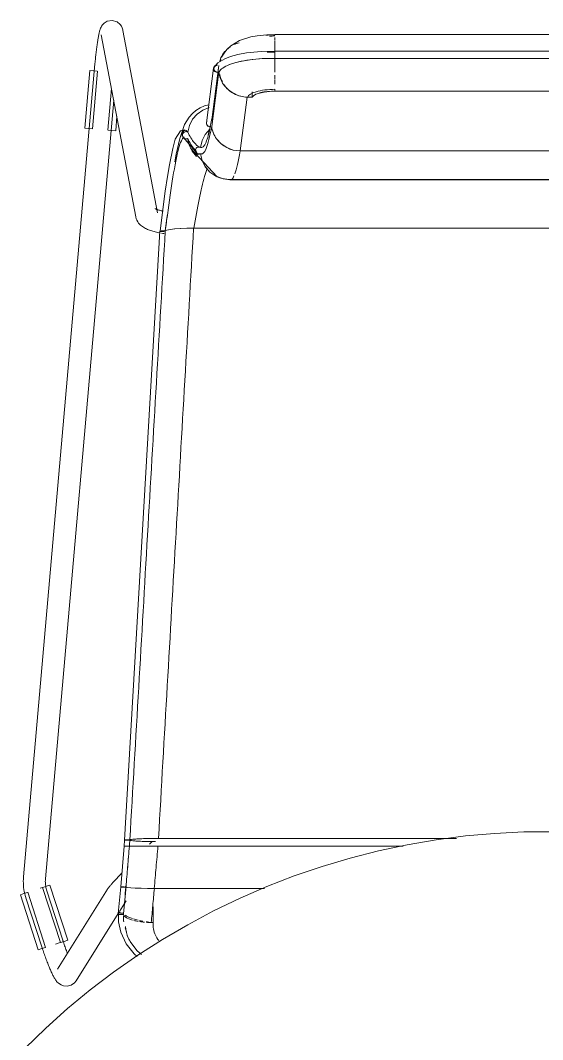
# Model space of a CAD drawing. Header units: millimetres. Extents: x 155927 to 317870, y -36033 to 97293.
# Drawn here: x 212593 to 212878, y 12593 to 13148 of the extents above; entities that cross this region are included whole.
import ezdxf

# ---------------------------------------------------------------- set-up
doc = ezdxf.new("R2010")
doc.units = ezdxf.units.MM
doc.header["$MEASUREMENT"] = 0
doc.layers.add('I-FURN', color=8, linetype='CONTINUOUS', lineweight=9)

msp = doc.modelspace()

# ---------------------------------------------------------------- linework, layer by layer
at = {"layer": 'I-FURN'}
for p, q in [((212640.38, 13147.8), (212638.73, 13146.75)), ((212643.14, 13148.28), (212640.38, 13147.8)), ((212645.89, 13147.45), (212643.14, 13148.28)), ((212645.89, 13147.45), (212647.47, 13146.12)), ((212636.21, 13142.08), (212636.11, 13141.67)), ((212636.32, 13142.48), (212636.21, 13142.08)), ((212636.44, 13142.88), (212636.32, 13142.48)), ((212636.56, 13143.28), (212636.44, 13142.88)), ((212636.7, 13143.68), (212636.56, 13143.28)), ((212636.87, 13144.11), (212636.7, 13143.68)), ((212637.09, 13144.58), (212636.87, 13144.11)), ((212637.39, 13145.14), (212637.09, 13144.58)), ((212637.87, 13145.85), (212637.39, 13145.14)), ((212638.73, 13146.75), (212637.87, 13145.85)), ((212647.47, 13146.12), (212648.21, 13145.04)), ((212648.21, 13145.04), (212648.59, 13144.24)), ((212648.59, 13144.24), (212648.8, 13143.62)), ((212648.8, 13143.62), (212648.94, 13143.1)), ((212648.94, 13143.1), (212649.03, 13142.69)), ((212667.84, 13043.4), (212649.03, 13142.69)), ((212635.16, 13136.61), (212635.07, 13136.01)), ((212635.25, 13137.2), (212635.16, 13136.61)), ((212635.34, 13137.77), (212635.25, 13137.2)), ((212635.44, 13138.32), (212635.34, 13137.77)), ((212635.53, 13138.85), (212635.44, 13138.32)), ((212635.62, 13139.37), (212635.53, 13138.85)), ((212635.72, 13139.86), (212635.62, 13139.37)), ((212635.81, 13140.34), (212635.72, 13139.86)), ((212635.91, 13140.8), (212635.81, 13140.34)), ((212636.01, 13141.24), (212635.91, 13140.8)), ((212636.11, 13141.67), (212636.01, 13141.24)), ((212637.24, 13140.45), (212656.05, 13041.16)), ((212707.84, 13134.36), (212712.56, 13137.23)), ((212712.56, 13137.23), (212718.71, 13139.25)), ((212718.71, 13139.25), (212722.21, 13139.9)), ((212722.21, 13139.9), (212727.42, 13140.42)), ((212727.42, 13140.42), (212731.93, 13140.5)), ((212731.93, 13140.5), (212731.93, 13140.33)), ((213026.79, 13140.5), (212731.93, 13140.5)), ((212731.93, 13140.2), (212731.93, 13140.48)), ((212731.93, 13137.26), (212731.93, 13139.01)), ((212731.93, 13134.4), (212731.93, 13136.98)), ((212634.45, 13131.38), (212634.37, 13130.67)), ((212634.54, 13132.08), (212634.45, 13131.38)), ((212634.62, 13132.77), (212634.54, 13132.08)), ((212634.71, 13133.44), (212634.62, 13132.77)), ((212634.8, 13134.11), (212634.71, 13133.44)), ((212634.89, 13134.76), (212634.8, 13134.11)), ((212634.98, 13135.39), (212634.89, 13134.76)), ((212635.07, 13136.01), (212634.98, 13135.39)), ((212704.2, 13130.45), (212705.87, 13132.52)), ((212705.87, 13132.52), (212707.84, 13134.36)), ((212716.49, 13130.52), (212724.37, 13131.32)), ((212724.37, 13131.32), (212731.93, 13131.46)), ((212731.93, 13134.24), (212731.93, 13131.22)), ((212731.93, 13131.22), (212731.93, 13134.23)), ((213026.79, 13131.46), (212731.93, 13131.46)), ((212731.93, 13127.51), (212731.93, 13131.46)), ((212731.93, 13131.46), (212731.93, 13131.39)), ((212731.93, 13131.39), (212731.93, 13131.2)), ((212731.93, 13131.2), (212731.93, 13130.89)), ((212731.93, 13130.89), (212731.93, 13130.5)), ((212633.84, 13125.51), (212633.77, 13124.76)), ((212633.91, 13126.26), (212633.84, 13125.51)), ((212633.98, 13127.01), (212633.91, 13126.26)), ((212634.06, 13127.76), (212633.98, 13127.01)), ((212634.13, 13128.49), (212634.06, 13127.76)), ((212634.21, 13129.23), (212634.13, 13128.49)), ((212634.29, 13129.95), (212634.21, 13129.23)), ((212634.37, 13130.67), (212634.29, 13129.95)), ((212700.73, 13125.08), (212704.56, 13127.38)), ((212702.86, 13128.18), (212704.2, 13130.45)), ((212704.56, 13127.38), (212707.73, 13128.57)), ((212707.73, 13128.57), (212711.77, 13129.65)), ((212710.6, 13125.3), (212707.78, 13124.43)), ((212714.1, 13126.11), (212710.6, 13125.3)), ((212711.77, 13129.65), (212716.49, 13130.52)), ((212719.54, 13126.94), (212714.1, 13126.11)), ((212725.52, 13127.41), (212719.54, 13126.94)), ((212731.93, 13127.5), (212725.52, 13127.41)), ((212731.93, 13130.5), (212731.93, 13130.05)), ((212731.93, 13130.05), (212731.93, 13129.56)), ((212731.93, 13129.56), (212731.93, 13129.06)), ((212731.93, 13129.06), (212731.93, 13128.58)), ((212731.93, 13128.58), (212731.93, 13128.17)), ((212731.93, 13128.17), (212731.93, 13127.84)), ((212731.93, 13127.84), (212731.93, 13127.61)), ((212731.93, 13127.61), (212731.93, 13127.51)), ((212731.93, 13127.53), (212731.93, 13123.72)), ((212731.93, 13123.72), (212731.93, 13127.53)), ((212731.93, 13127.5), (213026.79, 13127.5)), ((212633.76, 13124.6), (212594.81, 12681.28)), ((212628.18, 13089.59), (212630.94, 13121)), ((212630.94, 13121), (212632.99, 13120.82)), ((212632.42, 13089.21), (212635.18, 13120.62)), ((212632.99, 13120.82), (212635.05, 13120.64)), ((212633.77, 13124.76), (212633.76, 13124.6)), ((212694.63, 13092.42), (212698.48, 13122.19)), ((212697.46, 13090.51), (212701.3, 13120.21)), ((212697.48, 13094.06), (212701.32, 13123.75)), ((212698.84, 13122.69), (212700.73, 13125.08)), ((212700.55, 13117.78), (212701.17, 13122.56)), ((212707.78, 13124.43), (212707.26, 13124.24)), ((212731.93, 13119.97), (212731.93, 13123.52)), ((212731.93, 13116.5), (212731.93, 13118.34)), ((212731.93, 13113.51), (212731.93, 13115.98)), ((212642.85, 13111.08), (212640.86, 13088.47)), ((212719.58, 13109.35), (212719.58, 13106.34)), ((212721.57, 13107.99), (212723.55, 13108.66)), ((212723.55, 13108.66), (212726.05, 13109.17)), ((212726.05, 13109.17), (212728.9, 13109.49)), ((212728.9, 13109.49), (212731.93, 13109.6)), ((213026.79, 13109.66), (212731.93, 13109.66)), ((212731.93, 13109.6), (213026.79, 13109.6)), ((212606.76, 12680.23), (212644.06, 13104.73)), ((212713, 13077.13), (212716.86, 13106.41)), ((212716.86, 13106.41), (212719.58, 13106.34)), ((212719.58, 13106.34), (212720.22, 13107.2)), ((212720.22, 13107.2), (212721.57, 13107.99)), ((212686.89, 13097.52), (212685.15, 13095.56)), ((212688.87, 13099.2), (212686.89, 13097.52)), ((212691.07, 13100.58), (212688.87, 13099.2)), ((212692.57, 13099.35), (212689.48, 13097.18)), ((212693.43, 13101.61), (212691.07, 13100.58)), ((212696.08, 13100.75), (212692.57, 13099.35)), ((212695.94, 13102.27), (212693.43, 13101.61)), ((212645.09, 13088.1), (212645.79, 13095.99)), ((212685.15, 13095.56), (212682.65, 13091.44)), ((212687, 13094.35), (212685.26, 13091.03)), ((212689.48, 13097.18), (212687, 13094.35)), ((212694.68, 13092.65), (212694.61, 13092.18)), ((212694.61, 13092.18), (212694.68, 13091.71)), ((212694.87, 13093.09), (212694.68, 13092.65)), ((212696.23, 13088.55), (212697.6, 13094.84)), ((212630.23, 13089.41), (212628.18, 13089.59)), ((212632.29, 13089.22), (212630.23, 13089.41)), ((212643.05, 13088.28), (212640.99, 13088.46)), ((212645.09, 13088.1), (212643.05, 13088.28)), ((212677.58, 13083.45), (212680.35, 13088.09)), ((212682.65, 13091.44), (212679.98, 13083.82)), ((212680.35, 13088.09), (212682.54, 13088.62)), ((212681.75, 13086.64), (212681.55, 13086.18)), ((212681.56, 13086.18), (212681.75, 13086.64)), ((212681.75, 13086.64), (212682.05, 13087.03)), ((212682.05, 13087.03), (212681.75, 13086.64)), ((212682.05, 13087.03), (212682.44, 13087.34)), ((212682.44, 13087.34), (212682.05, 13087.03)), ((212682.44, 13087.34), (212682.9, 13087.53)), ((212682.89, 13087.53), (212682.44, 13087.34)), ((212682.54, 13088.62), (212683.45, 13088.32)), ((212683.39, 13087.61), (212682.89, 13087.53)), ((212682.9, 13087.53), (212683.39, 13087.61)), ((212683.39, 13087.61), (212683.89, 13087.56)), ((212683.89, 13087.57), (212683.39, 13087.61)), ((212684.36, 13087.4), (212683.89, 13087.57)), ((212683.89, 13087.56), (212684.36, 13087.4)), ((212685.26, 13091.03), (212684.36, 13087.4)), ((212696.47, 13089.02), (212693.96, 13086.14)), ((212694.68, 13091.71), (212694.87, 13091.27)), ((212694.87, 13091.27), (212695.16, 13090.89)), ((212695.16, 13090.89), (212695.55, 13090.59)), ((212695.47, 13086.11), (212696.23, 13088.55)), ((212695.55, 13090.59), (212696, 13090.4)), ((212696, 13090.4), (212696.49, 13090.32)), ((212696.49, 13090.32), (212696.99, 13090.35)), ((212676.17, 13078.45), (212677.58, 13083.45)), ((212679.98, 13083.82), (212678.09, 13075.3)), ((212681.48, 13085.7), (212681.56, 13086.18)), ((212681.55, 13086.18), (212681.48, 13085.7)), ((212681.54, 13085.21), (212681.48, 13085.7)), ((212681.48, 13085.7), (212681.54, 13085.21)), ((212681.73, 13084.75), (212681.54, 13085.21)), ((212681.54, 13085.21), (212681.72, 13084.75)), ((212681.68, 13084.84), (212689.8, 13075.42)), ((212681.83, 13084.57), (212681.71, 13084.79)), ((212681.72, 13084.75), (212682.01, 13084.35)), ((212682.01, 13084.35), (212681.73, 13084.75)), ((212682.39, 13084.03), (212682.01, 13084.35)), ((212682.01, 13084.35), (212682.39, 13084.03)), ((212682.84, 13083.83), (212682.39, 13084.03)), ((212682.39, 13084.03), (212682.84, 13083.82)), ((212683.33, 13083.74), (212682.84, 13083.83)), ((212682.84, 13083.82), (212683.33, 13083.73)), ((212683.83, 13083.77), (212683.33, 13083.74)), ((212683.33, 13083.73), (212683.83, 13083.76)), ((212684.31, 13083.92), (212683.83, 13083.77)), ((212683.83, 13083.76), (212684.31, 13083.91)), ((212685.1, 13080.3), (212684.31, 13083.92)), ((212684.31, 13083.91), (212685.09, 13080.3)), ((212692.21, 13082.75), (212691.32, 13079.03)), ((212693.96, 13086.14), (212692.21, 13082.75)), ((212700.09, 13083.75), (212702.57, 13081)), ((212702.57, 13081), (212705.69, 13078.93)), ((212674.37, 13069.44), (212676.17, 13078.45)), ((212678.09, 13075.3), (212677.35, 13071.23)), ((212685.09, 13080.3), (212686.73, 13076.98)), ((212686.74, 13076.98), (212685.1, 13080.3)), ((212685.79, 13078.65), (212700.39, 13062.95)), ((212686.73, 13076.98), (212689.13, 13074.14)), ((212689.13, 13074.14), (212686.74, 13076.98)), ((212688.54, 13077.77), (212688.47, 13077.28)), ((212688.47, 13077.28), (212688.54, 13076.79)), ((212688.48, 13077.28), (212688.54, 13077.77)), ((212688.54, 13076.79), (212688.48, 13077.28)), ((212688.54, 13077.77), (212688.73, 13078.23)), ((212688.73, 13078.23), (212688.54, 13077.77)), ((212688.73, 13076.33), (212688.54, 13076.79)), ((212688.54, 13076.79), (212688.73, 13076.33)), ((212688.73, 13078.23), (212689.03, 13078.63)), ((212689.02, 13078.63), (212688.73, 13078.23)), ((212689.03, 13075.93), (212688.73, 13076.33)), ((212688.73, 13076.33), (212689.02, 13075.92)), ((212689.41, 13078.95), (212689.02, 13078.63)), ((212689.02, 13075.92), (212689.41, 13075.61)), ((212689.03, 13078.63), (212689.41, 13078.95)), ((212689.41, 13075.61), (212689.03, 13075.93)), ((212689.41, 13078.95), (212689.86, 13079.15)), ((212689.86, 13079.15), (212689.41, 13078.95)), ((212689.86, 13075.41), (212689.41, 13075.61)), ((212689.41, 13075.61), (212689.86, 13075.41)), ((212689.5, 13075.56), (212692.38, 13075.51)), ((212689.86, 13079.15), (212690.35, 13079.23)), ((212690.35, 13079.23), (212689.86, 13079.15)), ((212690.35, 13075.33), (212689.86, 13075.41)), ((212689.86, 13075.41), (212690.35, 13075.32)), ((212690.35, 13079.23), (212690.85, 13079.19)), ((212690.85, 13079.19), (212690.35, 13079.23)), ((212690.85, 13075.37), (212690.35, 13075.33)), ((212690.35, 13075.32), (212690.85, 13075.36)), ((212690.64, 13079.32), (212691.07, 13079.13)), ((212690.85, 13079.19), (212691.32, 13079.03)), ((212691.32, 13079.03), (212690.85, 13079.19)), ((212691.32, 13075.53), (212690.85, 13075.37)), ((212690.85, 13075.36), (212691.32, 13075.52)), ((212691.32, 13075.52), (212692.21, 13071.81)), ((212705.69, 13078.93), (212709.23, 13077.61)), ((212709.23, 13077.61), (212713, 13077.13)), ((213045.72, 13077.13), (212713, 13077.13)), ((212713, 13077.13), (213045.72, 13077.13)), ((212692.23, 13071.75), (212693.96, 13068.42)), ((212693.97, 13068.42), (212692.24, 13071.75)), ((212673.34, 13063.12), (212674.37, 13069.44)), ((212693.96, 13068.42), (212696.47, 13065.54)), ((212696.47, 13065.55), (212693.97, 13068.42)), ((212699.61, 13063.38), (212696.47, 13065.55)), ((212696.47, 13065.54), (212699.61, 13063.37)), ((212672.15, 13055.1), (212673.34, 13063.12)), ((212699.29, 13063.55), (212703.76, 13061.82)), ((212703.18, 13062.01), (212699.61, 13063.38)), ((212699.61, 13063.37), (212703.18, 13062.01)), ((212700.39, 13062.95), (212702.32, 13062.25)), ((212706.97, 13061.54), (212703.18, 13062.01)), ((212703.18, 13062.01), (212706.97, 13061.53)), ((212703.76, 13061.82), (212707.51, 13061.38)), ((213051.75, 13061.53), (212706.97, 13061.53)), ((212706.97, 13061.53), (213051.75, 13061.53)), ((212707.5, 13061.38), (213012.3, 13061.38)), ((212670.8, 13045.17), (212672.15, 13055.1)), ((212666.62, 13045.63), (212666.65, 13045.61)), ((212666.65, 13045.61), (212666.72, 13045.57)), ((212666.72, 13045.57), (212666.81, 13045.52)), ((212666.81, 13045.52), (212666.96, 13045.45)), ((212666.96, 13045.45), (212667.15, 13045.36)), ((212667.15, 13045.36), (212667.39, 13045.26)), ((212667.39, 13045.26), (212667.65, 13045.16)), ((212667.65, 13045.16), (212667.96, 13045.06)), ((212667.96, 13045.06), (212668.29, 13044.95)), ((212668.29, 13044.95), (212668.66, 13044.84)), ((212668.66, 13044.84), (212669.05, 13044.73)), ((212669.05, 13044.73), (212669.47, 13044.63)), ((212669.25, 13033.32), (212670.8, 13045.17)), ((212669.47, 13044.63), (212669.92, 13044.52)), ((212669.92, 13044.52), (212670.39, 13044.42)), ((212670.39, 13044.42), (212670.88, 13044.32)), ((212656.05, 13041.16), (212656.31, 13040.17)), ((212656.31, 13040.17), (212656.67, 13039.28)), ((212656.67, 13039.28), (212657.11, 13038.49)), ((212657.11, 13038.49), (212657.59, 13037.8)), ((212657.59, 13037.8), (212658.1, 13037.2)), ((212658.1, 13037.2), (212658.63, 13036.69)), ((212658.63, 13036.69), (212659.16, 13036.23)), ((212669.24, 13033.31), (212649.96, 12701.41)), ((212659.16, 13036.23), (212659.69, 13035.83)), ((212659.69, 13035.83), (212660.22, 13035.47)), ((212660.22, 13035.47), (212660.76, 13035.15)), ((212660.76, 13035.15), (212661.3, 13034.86)), ((212661.3, 13034.86), (212661.85, 13034.59)), ((212661.85, 13034.59), (212662.41, 13034.33)), ((212662.41, 13034.33), (212662.98, 13034.1)), ((212662.98, 13034.1), (212663.56, 13033.88)), ((212663.56, 13033.88), (212664.16, 13033.67)), ((212664.16, 13033.67), (212664.76, 13033.48)), ((212664.76, 13033.48), (212665.38, 13033.3)), ((212665.38, 13033.3), (212666.01, 13033.12)), ((212666.01, 13033.12), (212666.65, 13032.96)), ((212666.65, 13032.96), (212667.31, 13032.81)), ((212667.31, 13032.81), (212667.97, 13032.67)), ((212667.97, 13032.67), (212668.65, 13032.53)), ((212668.65, 13032.53), (212669.35, 13032.41)), ((212669.24, 13033.32), (212669.31, 13033.37)), ((212669.3, 13033.26), (212669.24, 13033.31)), ((212669.32, 13033.37), (212669.25, 13033.32)), ((212669.25, 13033.32), (212669.31, 13033.26)), ((212669.49, 13033.21), (212669.3, 13033.26)), ((212669.31, 13033.37), (212669.51, 13033.42)), ((212669.31, 13033.26), (212669.49, 13033.21)), ((212669.51, 13033.42), (212669.32, 13033.37)), ((212669.49, 13033.21), (212669.78, 13033.17)), ((212669.78, 13033.17), (212669.49, 13033.21)), ((212669.81, 13033.46), (212669.51, 13033.42)), ((212669.51, 13033.42), (212669.81, 13033.46)), ((212669.78, 13033.17), (212670.16, 13033.13)), ((212670.16, 13033.13), (212669.78, 13033.17)), ((212670.19, 13033.5), (212669.81, 13033.46)), ((212669.81, 13033.46), (212670.19, 13033.5)), ((212670.05, 13032.29), (212670.77, 13032.18)), ((212670.16, 13033.13), (212670.61, 13033.11)), ((212670.61, 13033.11), (212670.16, 13033.13)), ((212670.65, 13033.52), (212670.19, 13033.5)), ((212670.19, 13033.5), (212670.65, 13033.52)), ((212670.61, 13033.11), (212671.1, 13033.1)), ((212671.1, 13033.1), (212670.61, 13033.11)), ((212671.14, 13033.53), (212670.65, 13033.52)), ((212670.65, 13033.52), (212671.14, 13033.53)), ((212670.77, 13032.18), (212671.49, 13032.08)), ((212671.1, 13033.1), (212671.6, 13033.1)), ((212671.6, 13033.1), (212671.1, 13033.1)), ((212671.64, 13033.52), (212671.14, 13033.53)), ((212671.14, 13033.53), (212671.64, 13033.52)), ((212672.11, 13033.5), (212671.64, 13033.52)), ((212671.64, 13033.52), (212672.11, 13033.5)), ((212672.11, 13033.5), (212673.01, 13033.9)), ((212673.01, 13033.9), (212672.11, 13033.5)), ((212673.01, 13033.9), (212674.75, 13034.27)), ((212674.76, 13034.27), (212673.01, 13033.9)), ((212674.76, 13034.27), (212677.22, 13034.58)), ((212677.25, 13034.58), (212674.76, 13034.27)), ((212677.25, 13034.58), (212680.31, 13034.82)), ((212680.36, 13034.82), (212677.25, 13034.58)), ((212680.35, 13034.82), (212683.83, 13034.97)), ((212683.89, 13034.97), (212680.36, 13034.82)), ((212683.89, 13034.97), (212687.58, 13035.03)), ((212687.66, 13035.03), (212683.89, 13034.97)), ((213071.06, 13035.03), (212687.66, 13035.03)), ((212687.66, 13035.03), (213071.06, 13035.03)), ((212835.77, 12703.61), (212819.9, 12701.55)), ((212851.7, 12705.04), (212835.77, 12703.61)), ((212867.68, 12705.83), (212851.7, 12705.04)), ((212883.68, 12705.97), (212867.68, 12705.83)), ((212649.68, 12698.05), (212647.86, 12675.85)), ((212649.68, 12698.05), (212649.95, 12701.41)), ((212649.75, 12698.05), (212649.68, 12698.05)), ((212649.68, 12698.05), (212649.75, 12698.05)), ((212649.75, 12698.05), (212649.68, 12698.05)), ((212649.68, 12698.05), (212649.74, 12698.05)), ((212649.93, 12698.04), (212650.23, 12698.04)), ((212650.23, 12698.04), (212649.94, 12698.04)), ((212650.02, 12701.43), (212649.96, 12701.41)), ((212649.96, 12701.41), (212650.02, 12701.38)), ((212650.21, 12701.46), (212650.02, 12701.43)), ((212650.02, 12701.38), (212650.21, 12701.35)), ((212650.5, 12701.48), (212650.21, 12701.46)), ((212650.21, 12701.35), (212650.51, 12701.33)), ((212650.23, 12698.05), (212650.62, 12698.05)), ((212650.61, 12698.05), (212650.23, 12698.05)), ((212650.61, 12698.04), (212650.23, 12698.04)), ((212650.23, 12698.04), (212650.61, 12698.04)), ((212650.88, 12701.5), (212650.5, 12701.48)), ((212650.51, 12701.33), (212650.89, 12701.31)), ((212651.07, 12698.05), (212650.61, 12698.05)), ((212651.06, 12698.04), (212650.61, 12698.04)), ((212650.61, 12698.04), (212651.06, 12698.04)), ((212650.62, 12698.05), (212651.07, 12698.05)), ((212651.33, 12701.51), (212650.88, 12701.5)), ((212650.89, 12701.31), (212651.34, 12701.3)), ((212651.55, 12698.04), (212651.06, 12698.04)), ((212651.06, 12698.04), (212651.55, 12698.04)), ((212651.07, 12698.05), (212651.56, 12698.05)), ((212651.56, 12698.05), (212651.07, 12698.05)), ((212651.82, 12701.52), (212651.33, 12701.51)), ((212651.34, 12701.3), (212651.83, 12701.3)), ((212652.05, 12698.04), (212651.55, 12698.04)), ((212651.55, 12698.04), (212652.05, 12698.04)), ((212651.56, 12698.05), (212652.06, 12698.05)), ((212652.05, 12698.05), (212651.56, 12698.05)), ((212652.32, 12701.51), (212651.82, 12701.52)), ((212651.83, 12701.3), (212652.33, 12701.3)), ((212652.52, 12698.05), (212652.05, 12698.05)), ((212652.52, 12698.04), (212652.05, 12698.04)), ((212652.05, 12698.04), (212652.52, 12698.04)), ((212652.06, 12698.05), (212652.53, 12698.05)), ((212652.79, 12701.51), (212652.32, 12701.51)), ((212652.33, 12701.3), (212652.8, 12701.31)), ((212653.41, 12698.02), (212652.52, 12698.04)), ((212652.52, 12698.04), (212653.4, 12698.02)), ((212653.68, 12701.72), (212652.79, 12701.51)), ((212652.8, 12701.31), (212653.7, 12701.1)), ((212653.4, 12698.02), (212655.15, 12698.01)), ((212655.15, 12698.01), (212653.41, 12698.02)), ((212653.42, 12698.07), (212655.18, 12698.08)), ((212655.17, 12698.08), (212653.42, 12698.07)), ((212655.43, 12701.91), (212653.68, 12701.72)), ((212653.7, 12701.1), (212655.45, 12700.9)), ((212655.15, 12698.01), (212657.65, 12698)), ((212657.65, 12698), (212655.16, 12698.01)), ((212657.67, 12698.09), (212655.17, 12698.08)), ((212655.18, 12698.08), (212657.67, 12698.09)), ((212657.93, 12702.07), (212655.43, 12701.91)), ((212655.45, 12700.9), (212657.95, 12700.74)), ((212657.65, 12698), (212660.79, 12697.99)), ((212660.79, 12697.99), (212657.66, 12698)), ((212657.67, 12698.09), (212660.8, 12698.1)), ((212660.79, 12698.1), (212657.67, 12698.09)), ((212661.06, 12702.2), (212657.93, 12702.07)), ((212657.95, 12700.74), (212661.07, 12700.62)), ((212664.36, 12697.99), (212660.79, 12697.99)), ((212660.79, 12697.99), (212664.36, 12697.99)), ((212664.62, 12702.27), (212661.06, 12702.2)), ((212661.07, 12700.62), (212664.62, 12700.54)), ((212664.92, 12700.66), (212663.45, 12699.13)), ((212664.35, 12698.11), (212668.13, 12698.11)), ((212668.13, 12698.11), (212664.35, 12698.11)), ((212668.14, 12697.98), (212664.36, 12697.99)), ((212664.36, 12697.99), (212668.14, 12697.98)), ((212668.41, 12702.3), (212664.62, 12702.27)), ((212664.62, 12700.54), (212666.87, 12700.52)), ((212801.78, 12697.98), (212668.14, 12697.98)), ((212668.14, 12697.98), (212801.78, 12697.98)), ((212831, 12702.3), (212668.41, 12702.3)), ((212668.41, 12702.3), (212831, 12702.3)), ((212804.13, 12698.86), (212788.48, 12695.53)), ((212819.9, 12701.55), (212804.13, 12698.86)), ((212788.48, 12695.53), (212772.97, 12691.59)), ((212757.64, 12687.03), (212742.5, 12681.85)), ((212772.97, 12691.59), (212757.64, 12687.03)), ((212594.81, 12681.28), (212594.73, 12680.14)), ((212645.44, 12680.25), (212645.82, 12680.67)), ((212645.82, 12680.67), (212646.21, 12681.09)), ((212646.21, 12681.09), (212646.61, 12681.53)), ((212646.61, 12681.53), (212647.03, 12681.97)), ((212647.03, 12681.97), (212647.45, 12682.42)), ((212647.45, 12682.42), (212647.88, 12682.89)), ((212647.88, 12682.89), (212648.32, 12683.36)), ((212742.5, 12681.85), (212727.58, 12676.08)), ((212594.73, 12680.14), (212594.7, 12679)), ((212594.7, 12679), (212594.71, 12677.86)), ((212594.71, 12677.86), (212594.77, 12676.72)), ((212594.77, 12676.72), (212594.88, 12675.58)), ((212594.88, 12675.58), (212595.03, 12674.45)), ((212603.95, 12675.1), (212605.11, 12675.48)), ((212605.21, 12675.51), (212614.9, 12645.5)), ((212605.33, 12675.55), (212607.3, 12676.18)), ((212606.7, 12678.88), (212606.72, 12679.54)), ((212606.71, 12678.22), (212606.7, 12678.88)), ((212606.74, 12677.56), (212606.71, 12678.22)), ((212606.72, 12679.54), (212606.76, 12680.2)), ((212606.81, 12676.9), (212606.74, 12677.56)), ((212606.76, 12680.2), (212606.76, 12680.23)), ((212606.89, 12676.24), (212606.81, 12676.9)), ((212607.01, 12675.59), (212606.89, 12676.24)), ((212607.15, 12674.94), (212607.01, 12675.59)), ((212607.3, 12676.18), (212609.25, 12676.81)), ((212618.94, 12646.81), (212609.25, 12676.81)), ((212640.82, 12674.9), (212641, 12675.16)), ((212641, 12675.16), (212641.17, 12675.39)), ((212641.17, 12675.39), (212641.35, 12675.61)), ((212641.35, 12675.61), (212641.53, 12675.83)), ((212641.53, 12675.83), (212641.72, 12676.06)), ((212641.72, 12676.06), (212641.92, 12676.31)), ((212641.92, 12676.31), (212642.13, 12676.56)), ((212642.13, 12676.56), (212642.36, 12676.82)), ((212642.36, 12676.82), (212642.61, 12677.1)), ((212642.61, 12677.1), (212642.86, 12677.4)), ((212642.86, 12677.4), (212643.14, 12677.71)), ((212643.14, 12677.71), (212643.42, 12678.03)), ((212643.42, 12678.03), (212643.73, 12678.37)), ((212643.73, 12678.37), (212644.04, 12678.72)), ((212644.04, 12678.72), (212644.37, 12679.08)), ((212644.37, 12679.08), (212644.71, 12679.46)), ((212644.71, 12679.46), (212645.07, 12679.85)), ((212645.07, 12679.85), (212645.44, 12680.25)), ((212647.85, 12675.85), (212646.43, 12661.35)), ((212647.92, 12675.87), (212647.85, 12675.85)), ((212647.85, 12675.85), (212647.92, 12675.82)), ((212647.86, 12675.85), (212647.92, 12675.87)), ((212647.92, 12675.82), (212647.86, 12675.85)), ((212648.1, 12675.9), (212647.92, 12675.87)), ((212647.92, 12675.87), (212648.11, 12675.9)), ((212647.92, 12675.82), (212648.11, 12675.8)), ((212648.4, 12675.92), (212648.1, 12675.9)), ((212648.11, 12675.9), (212648.4, 12675.92)), ((212648.11, 12675.8), (212648.41, 12675.77)), ((212648.41, 12675.77), (212648.11, 12675.8)), ((212648.78, 12675.93), (212648.4, 12675.92)), ((212648.4, 12675.92), (212648.78, 12675.93)), ((212648.41, 12675.77), (212648.79, 12675.76)), ((212648.79, 12675.76), (212648.41, 12675.77)), ((212649.23, 12675.94), (212648.78, 12675.93)), ((212648.78, 12675.93), (212649.23, 12675.94)), ((212648.79, 12675.76), (212649.24, 12675.75)), ((212649.25, 12675.75), (212648.79, 12675.76)), ((212649.72, 12675.95), (212649.23, 12675.94)), ((212649.23, 12675.94), (212649.72, 12675.95)), ((212649.24, 12675.75), (212649.73, 12675.74)), ((212649.74, 12675.74), (212649.25, 12675.75)), ((212649.73, 12675.74), (212650.23, 12675.75)), ((212650.24, 12675.75), (212649.74, 12675.74)), ((212650.69, 12675.94), (212650.22, 12675.95)), ((212650.22, 12675.95), (212650.69, 12675.94)), ((212650.23, 12675.75), (212650.7, 12675.75)), ((212650.71, 12675.75), (212650.24, 12675.75)), ((212650.7, 12675.75), (212651.59, 12675.56)), ((212651.59, 12675.56), (212650.71, 12675.75)), ((212653.31, 12675.38), (212651.59, 12675.56)), ((212651.59, 12675.56), (212653.33, 12675.38)), ((212655.77, 12675.23), (212653.33, 12675.38)), ((212653.33, 12675.38), (212655.81, 12675.23)), ((212658.84, 12675.12), (212655.8, 12675.23)), ((212655.81, 12675.23), (212658.91, 12675.12)), ((212662.35, 12675.04), (212658.9, 12675.12)), ((212658.91, 12675.12), (212662.34, 12675.04)), ((212727.58, 12676.08), (212712.9, 12669.71)), ((212593.1, 12671.6), (212595.05, 12672.23)), ((212602.78, 12641.59), (212593.1, 12671.6)), ((212595.03, 12674.45), (212595.23, 12673.32)), ((212595.05, 12672.23), (212597.02, 12672.87)), ((212595.23, 12673.32), (212595.47, 12672.21)), ((212595.47, 12672.21), (212595.75, 12671.1)), ((212595.75, 12671.1), (212596.08, 12670.01)), ((212596.08, 12670.01), (212596.1, 12669.96)), ((212596.1, 12669.96), (212604.81, 12643.15)), ((212606.83, 12642.9), (212597.14, 12672.9)), ((212607.32, 12674.3), (212607.15, 12674.94)), ((212607.51, 12673.67), (212607.32, 12674.3)), ((212616.22, 12646.86), (212607.51, 12673.67)), ((212640.6, 12674.58), (212613.3, 12630.99)), ((212640.6, 12674.58), (212640.82, 12674.9)), ((212662.44, 12675.04), (212666.2, 12675.02)), ((212666.08, 12675.02), (212662.44, 12675.04)), ((212666.2, 12675.02), (212726.32, 12675.02)), ((212726.32, 12675.02), (212666.2, 12675.02)), ((212712.9, 12669.71), (212698.49, 12662.77)), ((212647.11, 12662.36), (212650.77, 12668.21)), ((212665.49, 12664.97), (212665.49, 12655.22)), ((212623.47, 12624.62), (212646.5, 12661.39)), ((212646.64, 12656.79), (212646.55, 12662.25)), ((212698.49, 12662.77), (212684.37, 12655.25)), ((212647.85, 12651.14), (212646.64, 12656.79)), ((212665.55, 12656.46), (212664.5, 12656.46)), ((212684.37, 12655.25), (212670.56, 12647.17)), ((212650.76, 12644.83), (212647.85, 12651.14)), ((212653.33, 12645.53), (212651.42, 12649.22)), ((212604.74, 12642.22), (212602.78, 12641.59)), ((212606.71, 12642.86), (212604.74, 12642.22)), ((212604.96, 12642.69), (212604.81, 12643.15)), ((212605.2, 12641.95), (212604.96, 12642.69)), ((212605.45, 12641.22), (212605.2, 12641.95)), ((212612.32, 12644.67), (212614.8, 12645.47)), ((212616.99, 12646.18), (212615.02, 12645.54)), ((212616.33, 12646.53), (212616.22, 12646.86)), ((212616.56, 12645.84), (212616.33, 12646.53)), ((212616.79, 12645.15), (212616.56, 12645.84)), ((212617.02, 12644.46), (212616.79, 12645.15)), ((212618.94, 12646.81), (212616.99, 12646.18)), ((212617.25, 12643.78), (212617.02, 12644.46)), ((212617.49, 12643.11), (212617.25, 12643.78)), ((212617.72, 12642.44), (212617.49, 12643.11)), ((212617.96, 12641.79), (212617.72, 12642.44)), ((212618.19, 12641.14), (212617.96, 12641.79)), ((212655.09, 12639.3), (212650.76, 12644.83)), ((212656.83, 12640.96), (212653.33, 12645.53)), ((212670.56, 12647.17), (212657.08, 12638.55)), ((212605.7, 12640.48), (212605.45, 12641.22)), ((212605.95, 12639.75), (212605.7, 12640.48)), ((212606.2, 12639.03), (212605.95, 12639.75)), ((212606.45, 12638.32), (212606.2, 12639.03)), ((212606.71, 12637.61), (212606.45, 12638.32)), ((212606.96, 12636.91), (212606.71, 12637.61)), ((212607.22, 12636.22), (212606.96, 12636.91)), ((212607.47, 12635.54), (212607.22, 12636.22)), ((212618.43, 12640.5), (212618.19, 12641.14)), ((212618.66, 12639.88), (212618.43, 12640.5)), ((212657.08, 12638.55), (212643.96, 12629.39)), ((212656.8, 12637.93), (212655.09, 12639.3)), ((212659.17, 12639), (212656.83, 12640.96)), ((212607.73, 12634.88), (212607.47, 12635.54)), ((212607.98, 12634.23), (212607.73, 12634.88)), ((212608.23, 12633.59), (212607.98, 12634.23)), ((212608.48, 12632.96), (212608.23, 12633.59)), ((212608.73, 12632.35), (212608.48, 12632.96)), ((212608.98, 12631.75), (212608.73, 12632.35)), ((212609.22, 12631.18), (212608.98, 12631.75)), ((212609.47, 12630.61), (212609.22, 12631.18)), ((212609.71, 12630.07), (212609.47, 12630.61)), ((212609.94, 12629.54), (212609.71, 12630.07)), ((212610.18, 12629.03), (212609.94, 12629.54)), ((212610.41, 12628.54), (212610.18, 12629.03)), ((212610.64, 12628.07), (212610.41, 12628.54)), ((212610.87, 12627.61), (212610.64, 12628.07)), ((212611.1, 12627.17), (212610.87, 12627.61)), ((212611.33, 12626.74), (212611.1, 12627.17)), ((212611.56, 12626.33), (212611.33, 12626.74)), ((212611.8, 12625.93), (212611.56, 12626.33)), ((212612.04, 12625.54), (212611.8, 12625.93)), ((212612.29, 12625.16), (212612.04, 12625.54)), ((212612.57, 12624.76), (212612.29, 12625.16)), ((212643.96, 12629.39), (212631.22, 12619.72)), ((212612.88, 12624.36), (212612.57, 12624.76)), ((212613.25, 12623.94), (212612.88, 12624.36)), ((212613.72, 12623.47), (212613.25, 12623.94)), ((212614.35, 12622.95), (212613.72, 12623.47)), ((212615.26, 12622.39), (212614.35, 12622.95)), ((212616.64, 12621.86), (212615.26, 12622.39)), ((212618.61, 12621.69), (212616.64, 12621.86)), ((212620.84, 12622.28), (212618.61, 12621.69)), ((212631.22, 12619.72), (212618.87, 12609.55)), ((212622.57, 12623.5), (212620.84, 12622.28)), ((212622.57, 12623.5), (212623.47, 12624.62)), ((212618.87, 12609.55), (212606.94, 12598.89)), ((212606.94, 12598.89), (212595.44, 12587.76))]:
    msp.add_line(p, q, dxfattribs=at)
for centre, major_axis, ratio, start_param, end_param in [((212731.93, 13136.22), (-12.4, 0), 0.287441, 4.712389, 4.950404), ((212731.93, 13124.75), (0, -15.75), 0.000004, 5.8107, 5.99294), ((212696.58, 13092.19), (-1.96, 0), 0.955139, 5.775592, 8.064923), ((212713.13, 13092.2), (-15.78, 0), 0.955139, 0.112537, 0.354036), ((212713.13, 13092.2), (-15.78, 0), 0.955139, 0.354206, 0.595753), ((212713.13, 13092.2), (-15.78, 0), 0.955139, 0.595876, 1.562553)]:
    msp.add_ellipse(centre, major_axis=major_axis, ratio=ratio, start_param=start_param, end_param=end_param, dxfattribs=at)
for points in [[(212726.96, 13140.19), (212728.55, 13140.34), (212730.22, 13140.42), (212731.93, 13140.41)], [(212712.33, 13136.05), (212711.39, 13135.8), (212710.48, 13135.46), (212709.6, 13135.05)], [(212727.67, 13130.91), (212729.08, 13130.95), (212730.5, 13130.95), (212731.93, 13130.93)], [(212701.5, 13120.2), (212701.86, 13120.93), (212703.17, 13122.33), (212706.87, 13124.23), (212711.94, 13125.76), (212718.08, 13126.87), (212724.94, 13127.5), (212729.59, 13127.57), (212731.93, 13127.53)], [(212702.01, 13126.01), (212702.12, 13126.37), (212702.25, 13126.74), (212702.38, 13127.09)], [(212701.03, 13120.06), (212700.95, 13120.04), (212700.79, 13120.02), (212700.62, 13120.02), (212700.54, 13120.03)], [(212701.3, 13120.21), (212701.45, 13118.97), (212702.03, 13116.59), (212703.79, 13113.25), (212706.32, 13110.41), (212709.47, 13108.22), (212713.07, 13106.81), (212715.57, 13106.45), (212716.86, 13106.41)], [(212703.28, 13114.7), (212702.59, 13115.96), (212702.18, 13117.32), (212701.85, 13118.7)], [(212717.11, 13106.42), (212717.37, 13107.54), (212720.75, 13109.7), (212728.15, 13110.67), (212731.93, 13110.73)], [(212731.09, 13109.65), (212728.32, 13109.59), (212725.17, 13109.32), (212723.56, 13108.71)], [(212697.46, 13090.51), (212696.43, 13085.01), (212694.39, 13076.95), (212692.34, 13074.98), (212691.32, 13075.53)], [(212709.99, 13064.6), (212710.99, 13067.21), (212712, 13071.41), (212713, 13077.13)], [(212706.97, 13061.54), (212707.15, 13061.44), (212707.33, 13061.38), (212707.5, 13061.38)], [(212707.51, 13061.38), (212708.21, 13061.38), (212708.91, 13061.69), (212709.6, 13063.47)], [(212673.29, 13042.67), (212672.9, 13039.64), (212672.51, 13036.58), (212672.13, 13033.51)], [(212652.79, 12701.51), (212656.01, 12756.91), (212662.45, 12867.67), (212668.89, 12978.27), (212672.11, 13033.5)], [(212677.99, 12868.79), (212681.19, 12924.25), (212684.39, 12979.67), (212687.58, 13035.03)], [(212668.41, 12702.3), (212671.6, 12757.83), (212674.8, 12813.35), (212677.99, 12868.79)], [(212652.8, 12701.31), (212652.2, 12701.29), (212650.69, 12701.29), (212649.95, 12701.37), (212649.95, 12701.41)], [(212650.71, 12675.75), (212651.01, 12679.46), (212651.61, 12686.89), (212652.22, 12694.32), (212652.52, 12698.04)], [(212652.79, 12701.51), (212652.74, 12700.93), (212652.65, 12699.77), (212652.56, 12698.62), (212652.52, 12698.04)], [(212652.8, 12701.31), (212652.75, 12700.76), (212652.66, 12699.68), (212652.57, 12698.6), (212652.53, 12698.05)], [(212667.11, 12686.49), (212667.46, 12690.32), (212667.8, 12694.15), (212668.14, 12697.98)], [(212650.69, 12675.94), (212650.99, 12679.59), (212651.3, 12683.24), (212651.6, 12686.89)], [(212651.9, 12690.5), (212651.93, 12690.91), (212651.97, 12691.32), (212652, 12691.73)], [(212666.08, 12675.02), (212666.42, 12678.84), (212666.77, 12682.66), (212667.11, 12686.49)], [(212650.7, 12675.75), (212650.46, 12673.23), (212649.98, 12668.19), (212649.51, 12663.24), (212649.27, 12660.8)], [(212650.69, 12675.94), (212650.45, 12673.57), (212650.22, 12671.2), (212649.98, 12668.86)], [(212666.2, 12675.02), (212665.89, 12671.88), (212665.3, 12665.63), (212664.76, 12659.49), (212664.5, 12656.46)], [(212646.61, 12662.1), (212646.65, 12662.06), (212646.78, 12661.96), (212647.07, 12661.83), (212647.46, 12661.71), (212647.92, 12661.62), (212648.41, 12661.55), (212648.91, 12661.52), (212649.22, 12661.52), (212649.37, 12661.53)], [(212651.81, 12658.63), (212651.12, 12658.96), (212649.98, 12659.66), (212649.41, 12660.41), (212649.27, 12660.8)], [(212649.31, 12659.97), (212649.32, 12659.32), (212649.35, 12658.67), (212649.42, 12658.02)], [(212649.44, 12656.8), (212649.36, 12657.62), (212649.35, 12658.44), (212649.35, 12659.27)], [(212650.28, 12660.44), (212650.68, 12660.12), (212651.21, 12659.8), (212651.85, 12659.49)], [(212652.1, 12659.37), (212652.73, 12659.08), (212653.47, 12658.8), (212654.29, 12658.54)], [(212654.25, 12657.75), (212653.52, 12657.95), (212652.88, 12658.19), (212652.28, 12658.43)], [(212650.24, 12653.55), (212650.44, 12652.83), (212650.67, 12652.11), (212650.94, 12651.4)], [(212654.72, 12658.38), (212655.52, 12658.13), (212656.4, 12657.9), (212657.32, 12657.68)], [(212657.3, 12657.07), (212656.45, 12657.21), (212655.65, 12657.37), (212654.91, 12657.56)], [(212657.98, 12657.53), (212658.62, 12657.39), (212659.28, 12657.25), (212659.96, 12657.13)], [(212660.78, 12656.63), (212659.88, 12656.71), (212659, 12656.81), (212658.15, 12656.93)], [(212661.66, 12656.88), (212662.14, 12656.81), (212662.61, 12656.76), (212663.09, 12656.71)], [(212664.5, 12656.46), (212663.55, 12656.47), (212662.62, 12656.51), (212661.71, 12656.56)], [(212665.5, 12654.95), (212665.49, 12655.45), (212665.5, 12655.96), (212665.55, 12656.46)]]:
    msp.add_open_spline(points, degree=3, dxfattribs=at)
for points, knots in [([(212707.58, 13133.88), (212707.18, 13133.61), (212705.81, 13132.57), (212703.82, 13130.4), (212702.36, 13127.92), (212701.96, 13126.37), (212701.87, 13125.99)], [0.434972, 0.434972, 0.434972, 0.434972, 0.5, 0.6666667, 0.8333333, 0.8864037, 0.8864037, 0.8864037, 0.8864037]), ([(212700.45, 13123.79), (212700.3, 13123.8), (212700.08, 13123.78), (212699.79, 13123.71), (212699.52, 13123.62), (212699.21, 13123.43), (212698.89, 13123.14), (212698.65, 13122.79), (212698.52, 13122.43), (212698.47, 13122.13), (212698.47, 13121.85), (212698.5, 13121.59), (212698.57, 13121.34), (212698.69, 13121.08), (212698.88, 13120.77), (212699.2, 13120.45), (212699.6, 13120.21), (212699.95, 13120.1), (212700.32, 13120.02), (212700.77, 13120.03), (212701.12, 13120.13), (212701.3, 13120.21)], [0.1111111, 0.1111111, 0.1111111, 0.1111111, 0.1666667, 0.1944444, 0.2222222, 0.2777778, 0.3333333, 0.3888889, 0.4444444, 0.4791667, 0.5138889, 0.5486111, 0.5833333, 0.6180556, 0.6527778, 0.7222222, 0.7916667, 0.8263889, 0.8611111, 0.9305556, 1, 1, 1, 1]), ([(212700.05, 13120.12), (212699.93, 13120.16), (212699.7, 13120.26), (212699.29, 13120.54), (212698.83, 13121.08), (212698.58, 13121.95), (212698.81, 13122.73), (212699.2, 13123.25), (212699.59, 13123.54), (212700.04, 13123.73), (212700.37, 13123.77), (212700.54, 13123.78)], [-0.8125, -0.8125, -0.8125, -0.8125, -0.765625, -0.71875, -0.625, -0.5, -0.375, -0.3125, -0.25, -0.1875, -0.125, -0.125, -0.125, -0.125]), ([(212713.33, 13106.96), (212712.1, 13107.29), (212708.58, 13108.71), (212705.27, 13111.18), (212704.13, 13113.33)], [-0.8333333, -0.8333333, -0.8333333, -0.8333333, -0.6666667, -0.3333333, -0.3333333, -0.3333333, -0.3333333]), ([(212684.36, 13087.4), (212683.33, 13088.96), (212682.05, 13088.73), (212680.77, 13085.7), (212680.51, 13084.98)], [0, 0, 0, 0, 0.25, 0.3133981, 0.3133981, 0.3133981, 0.3133981]), ([(212690.64, 13079.32), (212689.7, 13079.78), (212687.61, 13081.57), (212685.52, 13085), (212684.36, 13087.4)], [0.0974621, 0.0974621, 0.0974621, 0.0974621, 0.5, 1, 1, 1, 1]), ([(212696.76, 13090.42), (212695.97, 13086.7), (212694.16, 13080.22), (212692.34, 13078.49), (212691.32, 13079.03)], [0.1122148, 0.1122148, 0.1122148, 0.1122148, 0.5, 1, 1, 1, 1]), ([(212682.48, 13084.8), (212682.07, 13084.6), (212680.65, 13083), (212678.21, 13074.7), (212675.16, 13056.27), (212673.13, 13041.05), (212672.11, 13033.5)], [0.1500588, 0.1500588, 0.1500588, 0.1500588, 0.25, 0.5, 0.75, 1, 1, 1, 1]), ([(212689.19, 13076.79), (212688.73, 13077.18), (212687.1, 13078.85), (212685.48, 13081.51), (212684.31, 13083.92)], [0.303693, 0.303693, 0.303693, 0.303693, 0.5, 1, 1, 1, 1]), ([(212687.66, 13035.03), (212688.63, 13040.42), (212690.58, 13051.2), (212693.01, 13061.91), (212694.47, 13066.16), (212694.96, 13067.31)], [0, 0, 0, 0, 0.25, 0.5, 0.625, 0.625, 0.625, 0.625]), ([(212649.95, 12701.41), (212649.95, 12701.42), (212650.09, 12701.45), (212650.48, 12701.48), (212650.87, 12701.5), (212651.32, 12701.51), (212651.82, 12701.52), (212652.32, 12701.52), (212652.64, 12701.51), (212652.79, 12701.51)], [-0.498493, -0.498493, -0.498493, -0.498493, -0.375, -0.3125, -0.25, -0.1875, -0.125, -0.0625, 0, 0, 0, 0]), ([(212652.79, 12701.51), (212653.07, 12701.65), (212654.45, 12701.86), (212657.81, 12702.08), (212660.98, 12702.2), (212664.58, 12702.28), (212667.13, 12702.3), (212668.41, 12702.3)], [-1, -1, -1, -1, -0.666667, -0.5, -0.333333, -0.166667, 0, 0, 0, 0]), ([(212666.87, 12700.52), (212664.84, 12700.53), (212661.62, 12700.59), (212657.83, 12700.73), (212654.48, 12700.95), (212653.09, 12701.16), (212652.8, 12701.31)], [-0.9335619, -0.9335619, -0.9335619, -0.9335619, -0.6666667, -0.5, -0.3333333, 0, 0, 0, 0]), ([(212649.27, 12660.8), (212649.12, 12660.78), (212648.84, 12660.75), (212648.41, 12660.73), (212648.04, 12660.74), (212647.75, 12660.77), (212647.48, 12660.8), (212647.23, 12660.85), (212647, 12660.91), (212646.81, 12660.98), (212646.61, 12661.07), (212646.51, 12661.16), (212646.48, 12661.21)], [0, 0, 0, 0, 0.0555556, 0.1111111, 0.1666667, 0.1944444, 0.2222222, 0.2777778, 0.3055556, 0.3333333, 0.3888889, 0.4444444, 0.4444444, 0.4444444, 0.4444444]), ([(212653.33, 12645.56), (212652.82, 12646.38), (212651.24, 12649.1), (212650.64, 12652.09), (212650.36, 12654.19)], [-0.4024189, -0.4024189, -0.4024189, -0.4024189, -0.3333333, -0.1789981, -0.1789981, -0.1789981, -0.1789981]), ([(212668.66, 12646.57), (212667.89, 12647.48), (212665.96, 12650.48), (212665.33, 12654.08), (212665.55, 12656.46)], [0.5, 0.5, 0.5, 0.5, 0.6666667, 1, 1, 1, 1])]:
    msp.add_open_spline(points, degree=3, knots=knots, dxfattribs=at)

doc.saveas('drawing.dxf')
